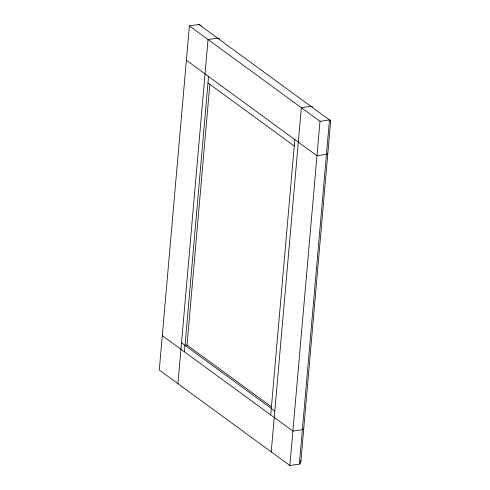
<?xml version="1.0" encoding="UTF-8"?>
<svg xmlns="http://www.w3.org/2000/svg" width="490" height="490" viewBox="0 0 490 490"><rect width="100%" height="100%" fill="white"/><g stroke="black" fill="none" stroke-linecap="round" stroke-linejoin="round"><path stroke-width="0.73" d="M189.391 25.878L159.281 370.054L289.878 465.5L299.353 464.122L300.082 463.785L300.842 461.96L330.719 120.442L329.47 119.946L319.988 121.324L189.391 25.878L198.873 24.5L199.742 24.604L201.568 26.05M177.937 383.695L208.048 39.512L217.529 38.134L218.993 38.532L219.502 39.163M184.442 351.832L208.532 76.489M209.849 84.17L187.021 345.083L271.46 406.792M270.731 414.889L294.821 139.552M271.221 451.866L301.332 107.69L310.813 106.306L311.597 106.348L312.785 107.335M289.878 465.5L319.988 121.324M299.353 464.122L329.47 119.946L198.873 24.5M330.523 120.932L330.719 120.442M185.012 345.377L187.241 345.052M186.378 60.301L316.975 155.74L326.456 154.362L327.645 153.897L327.706 153.119M207.968 82.945L294.257 146.002M181.508 342.822L274.792 410.994M162.288 335.638L292.885 431.084L302.367 429.699L303.555 429.234L303.616 428.462M300.799 460.649L300.842 461.96"/></g></svg>
